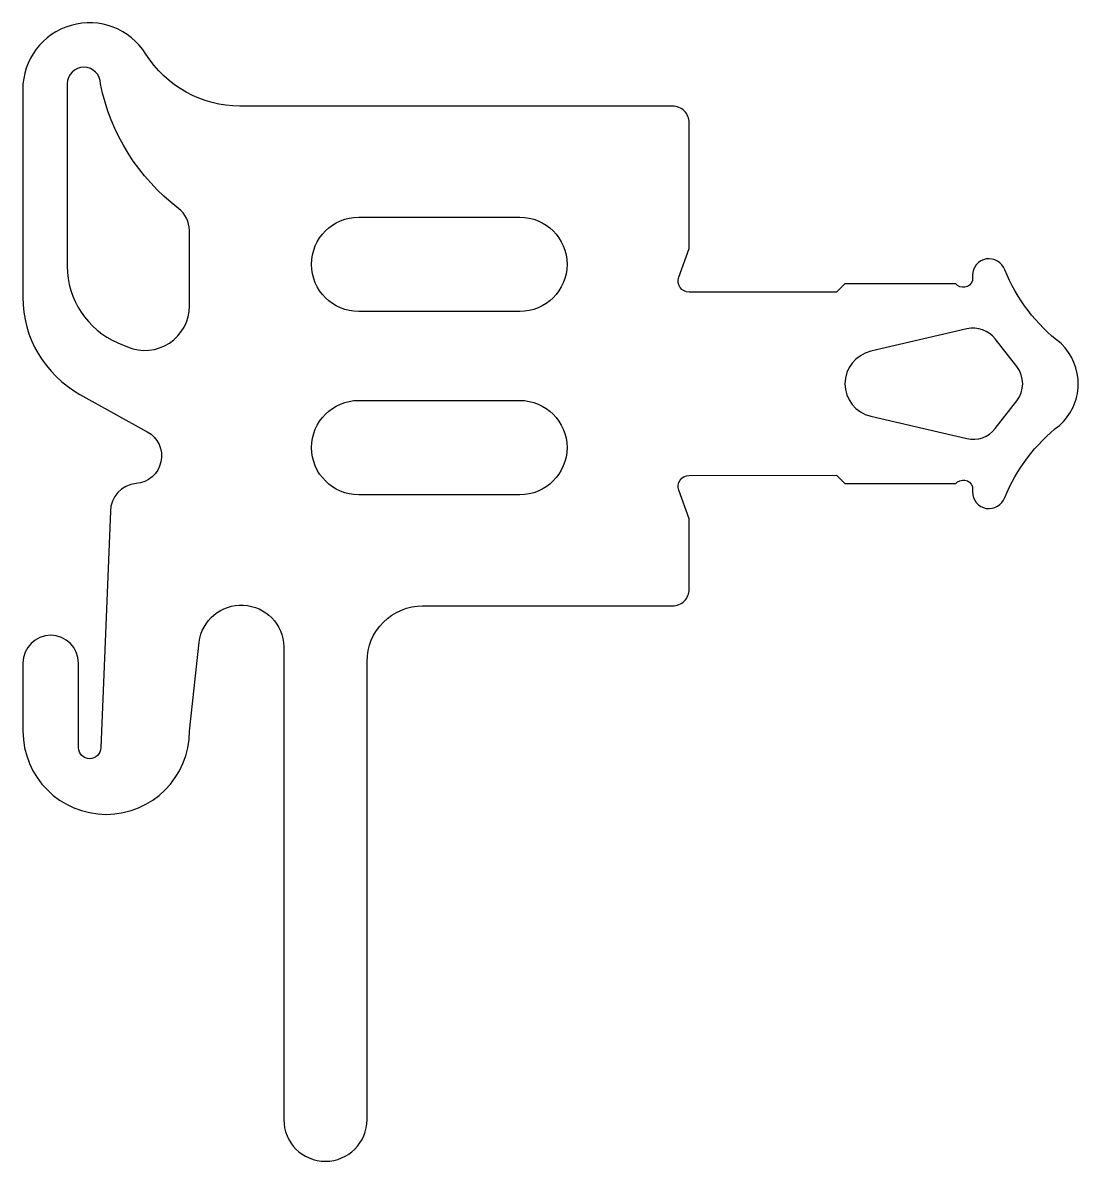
# Model space of a CAD drawing. Header units: millimetres. Extents: x -12 to 7, y -19 to 1.5.
import ezdxf

# ---------------------------------------------------------------- set-up
doc = ezdxf.new("R2010")
doc.units = ezdxf.units.MM

msp = doc.modelspace()

# ---------------------------------------------------------------- linework, layer by layer
for points in [[(-8.089, 0, -0.258199), (-9.783, 0.937, 0.752939), (-12, 0.3), (-12, -3.442, 0.272631), (-10.97, -5.191), (-9.758, -5.863, -0.743477), (-9.961, -6.798, 0.391493), (-10.422, -7.297), (-10.597, -11.554, -0.999969), (-10.997, -11.554), (-10.997, -10.029, 1), (-11.997, -10.029), (-11.997, -11.254, 0.999969), (-8.997, -11.254), (-8.825, -9.656, -0.928749), (-7.3, -9.734), (-7.3, -18.25, 1), (-5.8, -18.25), (-5.8, -10, -0.414214), (-4.8, -9), (-0.3, -9, 0.414214), (0, -8.7), (0, -7.435), (-0.188, -6.918, -0.520293), (0, -6.65), (2.655, -6.649), (2.805, -6.799), (4.8, -6.799, -0.577863), (5.1, -6.849), (5.1, -6.947, 0.847054), (5.683, -7.047, -0.130834), (6.667, -5.75, 0.439074), (6.696, -4.277, -0.133252), (5.683, -2.95, 0.847054), (5.1, -3.05), (5.1, -3.149, -0.577455), (4.8, -3.2), (2.805, -3.2), (2.655, -3.35), (0, -3.35, -0.52048), (-0.188, -3.081), (0, -2.565), (0, -0.3, 0.414214), (-0.3, 0), (-8.089, 0)], [(-9, -2.24, 0.233953), (-9.197, -1.842, -0.182016), (-10.6, 0.4, 1), (-11.2, 0.4), (-11.2, -2.882, 0.300966), (-10.286, -4.263), (-10.113, -4.336, 0.537319), (-9, -3.6), (-9, -2.24)], [(-5.95, -3.7, -1), (-5.95, -2), (-3.05, -2, -1), (-3.05, -3.7), (-5.95, -3.7)], [(3.269, -5.584), (5.001, -5.987, 0.29188), (5.508, -5.808), (5.899, -5.308, 0.344328), (5.899, -4.692), (5.508, -4.192, 0.29188), (5.001, -4.013), (3.269, -4.416, 0.794214), (3.269, -5.584)], [(-5.95, -7, -1), (-5.95, -5.3), (-3.05, -5.3, -1), (-3.05, -7), (-5.95, -7)]]:
    msp.add_lwpolyline(points, format="xyb", close=True)

doc.saveas('drawing.dxf')
